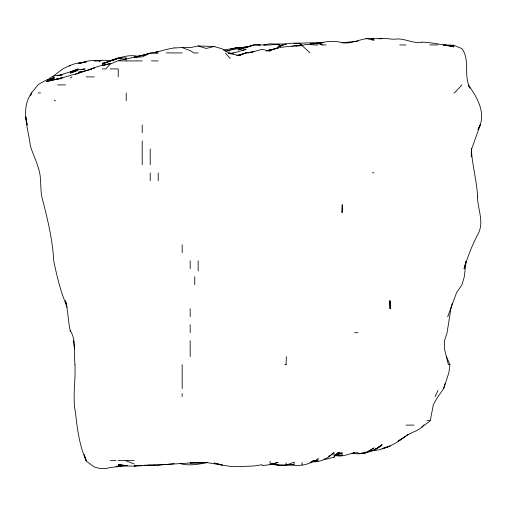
<?xml version="1.0" encoding="UTF-8"?>
<svg xmlns="http://www.w3.org/2000/svg" width="507" height="507" viewBox="0 0 507 507"><rect width="100%" height="100%" fill="white"/><g stroke="black" fill="none" stroke-linecap="round" stroke-linejoin="round"><path stroke-width="0.76" d="M471.257 154.66L471.377 148.849C472.03 165.003 476.853 180.644 477.594 196.811M286.094 364.672L285.061 364.672L286.094 364.672L286.347 356.681M342.466 204.803L342.054 212.794L342.054 204.803M471.218 156.84L471.687 148.849L480.313 124.868L477.943 129.519C487.132 114.449 477.417 97.363 468.195 84.897L469.951 88.053C463.379 75.93 470.3 60.105 461.953 48.621L453.961 45.338L443.676 44.889M466.079 261.485L464.292 276.746L461.978 284.738L456.553 292.729L447.694 316.71M446.458 356.681L449.937 364.672L448.885 372.664L443.631 388.654L437.991 396.645L433.314 404.643L430.304 420.626M452.117 303.63L450.85 308.719L447.085 332.7L444.531 340.691L444.379 348.683L448.378 364.672L449.937 364.672M465.965 261.485L464.082 268.748C467.612 256.853 472.118 245.166 477.943 234.183C484.553 222.091 477.645 209.404 477.493 196.811M443.631 388.654L445.121 383.565M435.076 396.645L437.972 390.415M323.884 459.082L326.064 459.12L334.056 457.282L337.586 452.599M53.115 76.906L54.281 75.404L62.279 69.212C68.401 66.119 74.878 62.754 81.9 62.748M405.999 436.045C411.665 431.825 419.701 430.735 424.029 424.847M335.064 455.375L336.078 454.266M461.953 84.897L454.532 92.895L453.961 92.895M315.614 460.597L313.472 460.597L310.075 462.967L315.614 460.597L318.073 458.436L318.073 459.798M371.118 450.913C383.875 450.153 396.068 443.84 405.999 435.9M334.664 455.996L338.891 452.599L334.664 455.711L340.146 452.599L334.734 455.527M47.474 80.169L51.632 76.906L54.281 75.758L62.279 74.827L60.821 75.201M313.472 460.597C305.917 466.789 295.188 465.584 286.094 464.646M429.98 421.133L421.989 426.837L421.989 427.255M374.027 450.222L382.018 445.228L374.027 450.248L371.118 450.71L374.027 450.21L382.018 444.607C373.906 451.857 362.194 455.147 351.497 453.264M328.523 456.414L330.368 455.147M331.597 454.297L334.056 452.599C328.023 458.448 320.151 462.625 311.532 461.7M69.098 66.106L70.27 65.308M70.27 77.983L71.855 76.906M406.614 435.488L408.458 434.258M405.169 436.616L398.008 441.153L405.245 436.616M366.403 452.599L374.027 447.947L366.029 452.599L360.946 453.296M51.619 78.781L54.281 77.248L47.018 80.353M364.679 452.599L366.029 451.889M242.796 50.535L246.129 49.052L238.138 51.784L230.14 53.527L233.797 53.153M89.695 69.814L91.761 68.914L86.944 70.765M117.63 60.916L110.241 64.091L105.824 68.914L102.243 68.914M75.359 74.409L78.262 73.274M113.41 60.111L118.232 58.229L126.224 57.842M334.785 455.616L342.054 452.865L342.054 455.185L334.785 455.438M70.27 71.937L78.262 68.939L70.27 71.924L57.19 75.86M286.094 465.153L294.092 462.2L294.092 464.38L286.094 465.173L278.102 465.109L270.833 464.139L278.102 465.109L286.094 465.173L286.094 462.847M78.262 73.382C88.858 69.922 99.112 65.207 110.241 63.641L102.243 65.752L104.423 65.384M124.893 59.458L150.205 53.235L158.203 53.292M245.819 52.924L238.835 55.472L246.129 52.924L248.994 52.924M77.539 70.536L70.27 73.173L78.262 69.808L85.075 68.914L81.291 69.668M92.445 68.699L94.251 68.071M124.152 59.477L126.224 58.761M358.037 452.599C350.179 452.517 342.865 457.922 334.785 455.337M250.458 52.424L262.113 49.344L270.111 51.321M266.473 50.985L270.111 49.756L266.473 50.941M236.68 55.447L239.589 55.022M155.44 52.468L166.195 49.471L174.186 47.88M150.205 53.077L142.942 55.447L150.205 53.235L142.214 56.86L134.222 57.418M60.073 75.239L62.279 74.529M291.912 46.505L293.363 46.036M334.785 455.223L342.054 452.865M372.575 39.286L374.027 39.071C363.044 36.339 353.176 44.743 342.054 42.664C333.448 40.167 324.499 41.669 316.019 43.906M155.44 52.506L158.203 51.676L150.794 52.924M246.129 52.924L238.138 55.288L230.14 53.729L222.148 48.83L214.157 46.498L198.167 45.972L190.176 47.664L182.178 47.512M134.222 57.64L142.214 55.371L134.222 56.942M281.892 45.75L278.102 46.777C284.997 43.07 292.995 42.88 300.632 43.349M270.111 50.047L278.102 47.899L270.111 50.383C279.953 46.137 290.917 46.79 301.354 45.009M49.198 79.884L54.281 78.528L46.289 80.081L38.298 84.485L31.573 92.895L30.3 95.823L31.707 92.895C20.09 108.517 28.272 128.208 30.3 145.515C32.435 153.12 36.174 160.193 38.298 167.836C41.72 177.127 39.983 187.222 41.821 196.811C47.227 217.833 52.57 238.955 53.723 260.756C56.93 276.581 60.821 292.393 67.228 307.267M250.458 52.544L254.121 51.587L246.129 52.791M91.152 68.914L94.251 68.109M242.498 48.799L238.138 49.92L253.399 45.136L246.129 47.506L253.151 44.933L260.186 44.914L254.121 44.933M316.577 43.773L320.975 43.127M108.061 61.911L102.243 63.388C114.024 60.422 126.262 53.222 138.582 56.511M124.057 59.661L125.502 59.3M78.262 73.223C67.608 76.139 57.177 79.504 46.289 81.564L62.279 77.831L54.281 79.643L60.821 78.68M214.157 46.498L206.159 48.45L198.167 45.972M313.713 43.894L318.073 42.962L323.155 42.772M296.234 45.82L302.083 44.806M86.26 70.663L78.262 72.292L84.08 71.474M379.109 38.849C385.307 37.467 391.689 40.04 398.008 38.919C406.246 39.052 413.655 43.684 421.989 42.328M112.421 60.485L110.241 60.916L102.243 64.218L110.241 60.72L118.232 58.229L121.864 58.337M264.318 44.933L270.111 43.779L278.102 44.198M371.118 39.273L374.027 38.709L382.018 38.583L380.567 38.824M283.407 45.218L278.102 46.226L280.282 46.15M118.232 60.434L126.224 58.97M223.6 50.047L238.138 47.664L243.949 47.601L241.04 47.88M241.04 47.918L242.498 47.658M243.949 47.398L245.401 47.138M311.532 461.75L318.073 460.597L312.984 461.332M239.589 47.905L249.038 46.543M240.318 47.886L245.401 47.031M296.272 45.903L302.083 44.933L295.543 45.928M238.138 55.352L241.04 54.883M262.113 464.697L254.121 465.984L238.138 466.617L230.14 466.389L206.159 462.447L194.536 462.536M270.111 50.028L272.291 49.673M207.617 462.618C198.611 464.165 188.934 466.18 179.998 463.563M114.601 59.832L110.241 60.447L102.243 60.244L99.201 60.916L101.482 60.669M421.989 42.075C432.75 42.677 443.365 44.838 453.961 46.866L445.97 45.148L443.79 45.415L453.961 45.338L444.512 45.37M155.294 465.179L144.394 465.293C165.029 465.077 185.562 462.752 206.159 462.422L198.167 463.189L190.176 462.916L193.078 462.663M158.203 465.166L174.186 463.702M225.057 50.998L247.581 46.974M342.054 42.778L358.037 41.099M232.32 48.945L233.778 48.767M262.113 465.629L270.111 464.64L278.102 462.409L270.111 464.399L278.102 464.589L271.562 464.146M360.946 453.347L366.029 452.751M265.041 44.85L267.214 44.603M79.719 63.248L78.262 63.4L86.26 61.879L78.262 63.514C85.385 61.442 92.806 59.433 100.259 60.916L94.251 60.834L100.792 60.631M121.141 465.819L122.593 465.66M352.967 452.757L354.431 452.599M263.716 44.863L267.271 44.54M310.075 43.374L318.073 42.645L320.975 43.368M284.642 44.369L286.094 44.248M227.237 50.947L230.14 50.713M258.57 44.933L270.111 44.99L278.102 44.077L286.094 43.938M297.723 45.896L302.083 45.586M310.075 44.014L318.073 43.469L322.344 44.933L326.064 44.933M116.052 466.275L117.504 466.174M136.402 465.705L134.222 465.844L137.124 465.66M142.214 465.673L134.222 466.148L126.224 465.977L118.232 464.494L127.682 465.68M158.203 465.115L134.222 465.66L136.402 465.667M174.186 47.975L182.178 47.576L190.176 50.624L193.731 52.924L198.167 52.924M302.083 45.389L294.092 45.75L298.452 45.75M290.454 464.501L294.092 464.38M243.949 47.43L238.138 47.519L230.869 48.881L238.138 47.664L243.949 47.804M126.224 465.68L118.232 465.794L126.224 465.749L110.241 467.543L105.855 468.588L100.215 468.588L94.251 466.96L86.26 461.142L84.194 454.779M334.785 455.267L342.054 455.185M405.999 425.145L413.991 425.075M318.073 44.933C312.781 45.472 307.071 43.19 302.083 45.617L310.075 52.924M399.681 44.933L405.999 44.933M429.746 44.933L437.972 44.933M166.195 52.924L182.178 52.924M118.232 60.802L126.224 60.916M142.214 60.916L126.142 60.916M151.409 60.916L158.203 60.916M110.241 68.914L118.232 68.914L118.232 76.906M86.26 76.906L94.251 76.906M57.595 84.897L65.587 84.897M38.298 92.895L40.573 92.895M372.436 172.83L374.027 172.83M390.01 300.727L390.01 308.719L389.839 300.727L390.713 308.719M354.513 332.7L358.037 332.7M426.976 420.626L429.98 420.626M110.241 460.597L116.166 460.597M118.232 460.597L125.812 460.597M126.224 460.597L134.222 460.597M295.543 43.393L294.092 43.387L310.075 42.816L317.344 43.329M238.138 55.44L239.589 55.453M318.073 42.943L320.975 43.025L318.073 42.943L320.253 43.406M278.102 44.274L279.553 44.356M444.081 44.933L445.97 45.148M320.918 44.66L322.344 44.933M366.029 38.374L374.027 40.421M126.224 460.882L134.222 463.981M54.281 100.012L55.555 100.887M225.406 52.924L230.14 58.571M70.27 330.57C76.88 341.154 73.426 353.176 75.042 364.672M84.276 454.779L86.196 460.597C79.314 445.615 77.324 428.878 75.467 412.635C72.33 396.702 75.873 380.643 74.897 364.672M66.683 305.087L65.403 300.727C68.115 310.709 68.122 321.096 70.27 331.147M73.204 340.691L74.459 348.683M194.739 276.746L194.764 284.738M334.056 453.486L334.056 457.282M302.083 462.397L302.083 464.894M270.111 461.212L270.111 464.336M198.167 260.756L198.167 270.992M190.176 260.756L190.176 268.748M190.176 308.719L190.176 316.71M190.176 324.708L190.176 332.7M190.176 340.691L190.176 356.681M182.178 244.767L182.178 252.765M182.178 364.672L182.178 388.654M182.178 393.597L182.178 396.645M158.203 172.83L158.203 180.822M150.205 148.849L150.205 164.832M150.205 172.83L150.205 180.822M142.214 124.868L142.214 132.859M142.214 140.851L142.214 164.832M126.224 92.895L126.224 100.887M118.232 58.058L110.399 60.916L118.232 58.077M390.01 446.071L382.018 448.689L390.01 446.116M230.14 52.962L228.689 53.419L230.14 52.962M359.495 453.492L358.037 453.689L359.495 453.518M150.205 465.223L144.394 465.553L150.205 465.23M247.581 47.151L246.129 46.955L247.581 47.151M222.148 465.02L214.157 463.043L222.148 465.039M27.125 124.868L25.743 116.87L27.125 124.868"/></g></svg>
